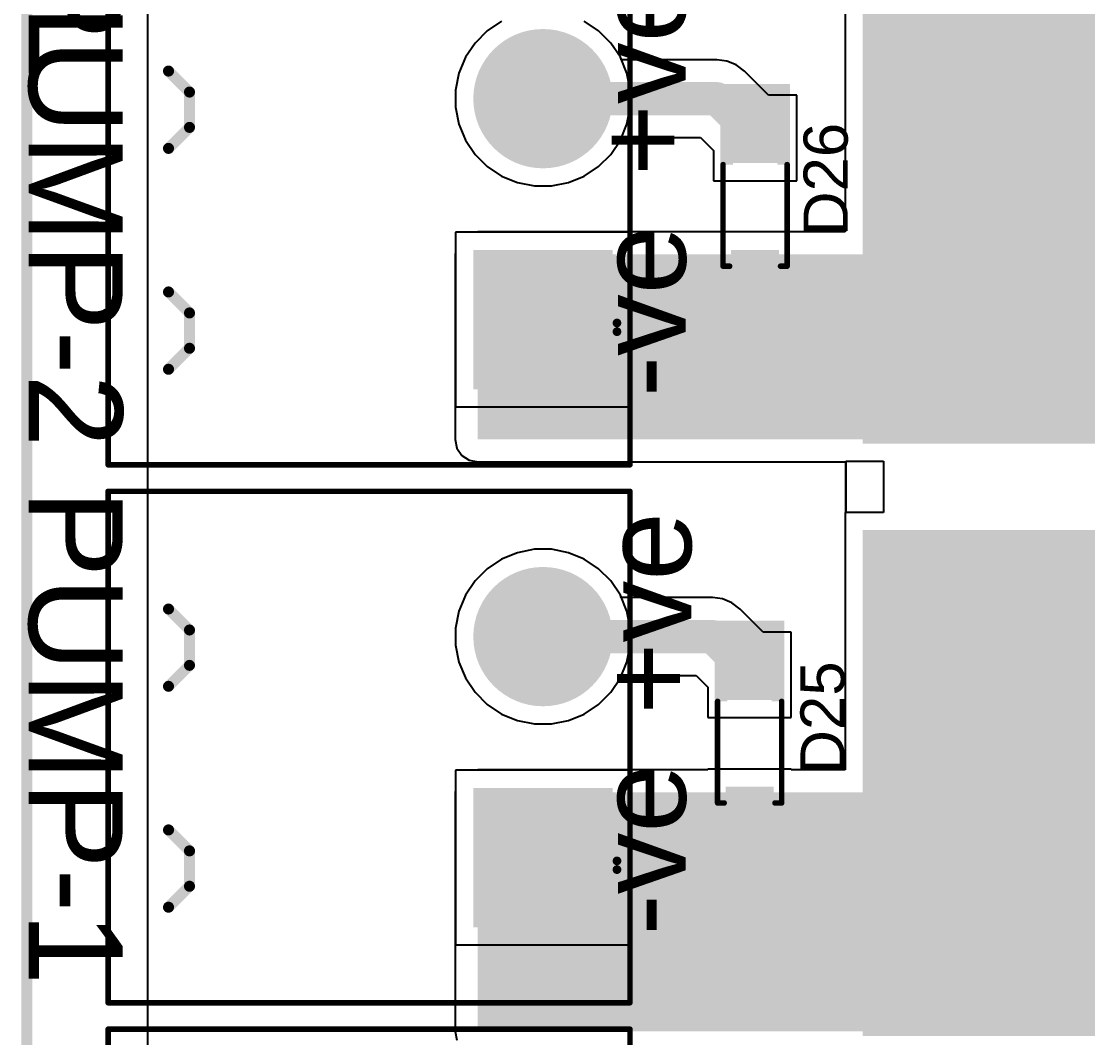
# Model space of a CAD drawing. Header units: millimetres. Extents: x 0 to 214, y 0 to 214.
# Drawn here: x -0.114 to 0.851, y 1.098 to 2.018 of the extents above; entities that cross this region are included whole.
import ezdxf

# ---------------------------------------------------------------- set-up
doc = ezdxf.new("R2010")
doc.units = ezdxf.units.MM
doc.header["$MEASUREMENT"] = 0
for name, color, linetype in [('BottomLayer', 5, 'Continuous'), ('BottomSolder', 6, 'Continuous'), ('Mechanical2', 216, 'Continuous'), ('MultiLayer', 9, 'Continuous'), ('PadHoleLayer', 156, 'Continuous'), ('TopLayer', 1, 'Continuous'), ('TopOverlay', 2, 'Continuous'), ('TopPaste', 8, 'Continuous'), ('TopSolder', 216, 'Continuous')]:
    doc.layers.add(name, color=color, linetype=linetype)
doc.styles.add('Arial', font='', dxfattribs={"height": 0.2})
doc.styles.get('Arial').set_extended_font_data('Arial')

# ---------------------------------------------------------------- blocks, each defined once
blk = doc.blocks.new('SOD_123_95')
at = {"layer": 'TopLayer'}
for points in [[(-0.04331, 0.01772), (-0.04331, -0.01772), (-0.08071, -0.01772), (-0.08071, 0.01772)], [(0.08071, 0.01772), (0.08071, -0.01772), (0.04331, -0.01772), (0.04331, 0.01772)]]:
    blk.add_hatch(color=1, dxfattribs=at).paths.add_polyline_path(points)
at = {"layer": 'TopOverlay'}
for points in [[(0.038, 0.02), (0.111, 0.02), (0.111, 0.0315), (0.038, 0.0315)], [(0.08346, -0.031), (0.111, -0.031), (0.111, 0.031), (0.08346, 0.031)], [(0.038, -0.03149), (0.111, -0.03149), (0.111, -0.01999), (0.038, -0.01999)]]:
    blk.add_hatch(color=2, dxfattribs=at).paths.add_polyline_path(points)
at = {"layer": 'TopPaste'}
for points in [[(-0.04331, 0.01772), (-0.04331, -0.01772), (-0.08071, -0.01772), (-0.08071, 0.01772)], [(0.08071, 0.01772), (0.08071, -0.01772), (0.04331, -0.01772), (0.04331, 0.01772)]]:
    blk.add_hatch(color=8, dxfattribs=at).paths.add_polyline_path(points)
at = {"layer": 'TopSolder'}
for points in [[(-0.03931, 0.02172), (-0.03931, -0.02172), (-0.08471, -0.02172), (-0.08471, 0.02172)], [(0.08471, 0.02172), (0.08471, -0.02172), (0.03931, -0.02172), (0.03931, 0.02172)]]:
    blk.add_hatch(color=216, dxfattribs=at).paths.add_polyline_path(points)
at = {"layer": 'TopOverlay', "const_width": 0.005}
for points in [[(-0.054, 0.029), (0.038, 0.029)], [(-0.054, 0.029), (-0.054, 0.023)], [(-0.054, -0.023), (-0.054, -0.029)], [(-0.054, -0.029), (0.038, -0.029)]]:
    blk.add_lwpolyline(points, dxfattribs=at)
at = {"layer": 'TopOverlay', "const_width": 0.0025}
for points in [[(-0.05525, 0.029, 1), (-0.05275, 0.029, 1)], [(-0.05525, 0.029, 1), (-0.05275, 0.029, 1)], [(0.03675, 0.029, 1), (0.03925, 0.029, 1)], [(-0.05525, 0.023, 1), (-0.05275, 0.023, 1)], [(-0.05525, -0.023, 1), (-0.05275, -0.023, 1)], [(-0.05525, -0.029, 1), (-0.05275, -0.029, 1)], [(-0.05525, -0.029, 1), (-0.05275, -0.029, 1)], [(0.03675, -0.029, 1), (0.03925, -0.029, 1)]]:
    blk.add_lwpolyline(points, format="xyb", close=True, dxfattribs=at)
blk = doc.blocks.new('SOD_123_96')
at = {"layer": 'TopLayer'}
for points in [[(-0.04331, 0.01772), (-0.04331, -0.01772), (-0.08071, -0.01772), (-0.08071, 0.01772)], [(0.08071, 0.01772), (0.08071, -0.01772), (0.04331, -0.01772), (0.04331, 0.01772)]]:
    blk.add_hatch(color=1, dxfattribs=at).paths.add_polyline_path(points)
at = {"layer": 'TopOverlay'}
for points in [[(0.038, 0.02), (0.111, 0.02), (0.111, 0.0315), (0.038, 0.0315)], [(0.08346, -0.031), (0.111, -0.031), (0.111, 0.031), (0.08346, 0.031)], [(0.038, -0.0315), (0.111, -0.0315), (0.111, -0.02), (0.038, -0.02)]]:
    blk.add_hatch(color=2, dxfattribs=at).paths.add_polyline_path(points)
at = {"layer": 'TopPaste'}
for points in [[(-0.04331, 0.01772), (-0.04331, -0.01772), (-0.08071, -0.01772), (-0.08071, 0.01772)], [(0.08071, 0.01772), (0.08071, -0.01772), (0.04331, -0.01772), (0.04331, 0.01772)]]:
    blk.add_hatch(color=8, dxfattribs=at).paths.add_polyline_path(points)
at = {"layer": 'TopSolder'}
for points in [[(-0.03931, 0.02172), (-0.03931, -0.02172), (-0.08471, -0.02172), (-0.08471, 0.02172)], [(0.08471, 0.02172), (0.08471, -0.02172), (0.03931, -0.02172), (0.03931, 0.02172)]]:
    blk.add_hatch(color=216, dxfattribs=at).paths.add_polyline_path(points)
at = {"layer": 'TopOverlay', "const_width": 0.005}
for points in [[(-0.054, 0.029), (0.038, 0.029)], [(-0.054, 0.029), (-0.054, 0.023)], [(-0.054, -0.023), (-0.054, -0.029)], [(-0.054, -0.029), (0.038, -0.029)]]:
    blk.add_lwpolyline(points, dxfattribs=at)
at = {"layer": 'TopOverlay', "const_width": 0.0025}
for points in [[(-0.05525, 0.029, 1), (-0.05275, 0.029, 1)], [(-0.05525, 0.029, 1), (-0.05275, 0.029, 1)], [(0.03675, 0.029, 1), (0.03925, 0.029, 1)], [(-0.05525, 0.023, 1), (-0.05275, 0.023, 1)], [(-0.05525, -0.023, 1), (-0.05275, -0.023, 1)], [(-0.05525, -0.029, 1), (-0.05275, -0.029, 1)], [(-0.05525, -0.029, 1), (-0.05275, -0.029, 1)], [(0.03675, -0.029, 1), (0.03925, -0.029, 1)]]:
    blk.add_lwpolyline(points, format="xyb", close=True, dxfattribs=at)
blk = doc.blocks.new('TBP01R1_508_02BE_315')
at = {"layer": 'BottomLayer'}
blk.add_hatch(color=5, dxfattribs=at).paths.add_polyline_path([(-0.15906, 0.05906), (-0.04094, 0.05906), (-0.04094, -0.05906), (-0.15906, -0.05906)])
h = blk.add_hatch(color=5, dxfattribs=at)
edge = h.paths.add_edge_path()
edge.add_arc((0.1, 0), 0.05906, 0, 360)
at = {"layer": 'BottomSolder'}
blk.add_hatch(color=6, dxfattribs=at).paths.add_polyline_path([(-0.16306, 0.06306), (-0.03694, 0.06306), (-0.03694, -0.06306), (-0.16306, -0.06306)])
h = blk.add_hatch(color=6, dxfattribs=at)
edge = h.paths.add_edge_path()
edge.add_arc((0.1, 0), 0.06306, 0, 360)
at = {"layer": 'MultiLayer'}
blk.add_hatch(color=9, dxfattribs=at).paths.add_polyline_path([(-0.15906, 0.05906), (-0.04094, 0.05906), (-0.04094, -0.05906), (-0.15906, -0.05906)])
h = blk.add_hatch(color=9, dxfattribs=at)
edge = h.paths.add_edge_path()
edge.add_arc((0.1, 0), 0.05906, 0, 360)
at = {"layer": 'PadHoleLayer'}
h = blk.add_hatch(color=156, dxfattribs=at)
edge = h.paths.add_edge_path()
edge.add_arc((-0.1, 0), 0.03346, 0, 360)
h = blk.add_hatch(color=156, dxfattribs=at)
edge = h.paths.add_edge_path()
edge.add_arc((0.1, 0), 0.03346, 0, 360)
at = {"layer": 'TopLayer'}
blk.add_hatch(color=1, dxfattribs=at).paths.add_polyline_path([(-0.15906, 0.05906), (-0.04094, 0.05906), (-0.04094, -0.05906), (-0.15906, -0.05906)])
h = blk.add_hatch(color=1, dxfattribs=at)
edge = h.paths.add_edge_path()
edge.add_arc((0.1, 0), 0.05906, 0, 360)
at = {"layer": 'TopSolder'}
blk.add_hatch(color=216, dxfattribs=at).paths.add_polyline_path([(-0.16306, 0.06306), (-0.03694, 0.06306), (-0.03694, -0.06306), (-0.16306, -0.06306)])
h = blk.add_hatch(color=216, dxfattribs=at)
edge = h.paths.add_edge_path()
edge.add_arc((0.1, 0), 0.06306, 0, 360)
at = {"layer": 'TopOverlay'}
for points, const_width in [([(-0.2315, 0.3937), (0.2315, 0.3937)], 0.005), ([(-0.2315, 0.3937), (-0.2315, -0.07874)], 0.005), ([(0.2315, 0.3937), (0.2315, -0.07874)], 0.005), ([(-0.145, 0.339), (-0.126, 0.32)], 0.01), ([(-0.075, 0.339), (-0.094, 0.32)], 0.01), ([(0.055, 0.339), (0.074, 0.32)], 0.01), ([(0.055, 0.339), (0.074, 0.32)], 0.01), ([(0.125, 0.339), (0.106, 0.32)], 0.01), ([(0.125, 0.339), (0.106, 0.32)], 0.01), ([(-0.126, 0.32), (-0.094, 0.32)], 0.01), ([(0.074, 0.32), (0.106, 0.32)], 0.01), ([(0.074, 0.32), (0.106, 0.32)], 0.01), ([(-0.2315, -0.07874), (0.2315, -0.07874)], 0.005)]:
    blk.add_lwpolyline(points, dxfattribs=dict(at, const_width=const_width))
for points, const_width in [([(-0.23275, 0.3937, 1), (-0.23025, 0.3937, 1)], 0.0025), ([(-0.23275, 0.3937, 1), (-0.23025, 0.3937, 1)], 0.0025), ([(0.23025, 0.3937, 1), (0.23275, 0.3937, 1)], 0.0025), ([(0.23025, 0.3937, 1), (0.23275, 0.3937, 1)], 0.0025), ([(-0.1475, 0.339, 1), (-0.1425, 0.339, 1)], 0.005), ([(-0.0775, 0.339, 1), (-0.0725, 0.339, 1)], 0.005), ([(0.0525, 0.339, 1), (0.0575, 0.339, 1)], 0.005), ([(0.0525, 0.339, 1), (0.0575, 0.339, 1)], 0.005), ([(0.1225, 0.339, 1), (0.1275, 0.339, 1)], 0.005), ([(0.1225, 0.339, 1), (0.1275, 0.339, 1)], 0.005), ([(-0.1285, 0.32, 1), (-0.1235, 0.32, 1)], 0.005), ([(-0.1285, 0.32, 1), (-0.1235, 0.32, 1)], 0.005), ([(-0.0965, 0.32, 1), (-0.0915, 0.32, 1)], 0.005), ([(-0.0965, 0.32, 1), (-0.0915, 0.32, 1)], 0.005), ([(0.0715, 0.32, 1), (0.0765, 0.32, 1)], 0.005), ([(0.0715, 0.32, 1), (0.0765, 0.32, 1)], 0.005), ([(0.0715, 0.32, 1), (0.0765, 0.32, 1)], 0.005), ([(0.0715, 0.32, 1), (0.0765, 0.32, 1)], 0.005), ([(0.1035, 0.32, 1), (0.1085, 0.32, 1)], 0.005), ([(0.1035, 0.32, 1), (0.1085, 0.32, 1)], 0.005), ([(0.1035, 0.32, 1), (0.1085, 0.32, 1)], 0.005), ([(0.1035, 0.32, 1), (0.1085, 0.32, 1)], 0.005), ([(-0.10306, -0.067, 1), (-0.11094, -0.067, 1)], 0.00787), ([(-0.11291, -0.067, 1), (-0.10897, -0.067, 1)], 0.00394), ([(-0.10503, -0.067, 1), (-0.10109, -0.067, 1)], 0.00394), ([(-0.23275, -0.07874, 1), (-0.23025, -0.07874, 1)], 0.0025), ([(-0.23275, -0.07874, 1), (-0.23025, -0.07874, 1)], 0.0025), ([(0.23025, -0.07874, 1), (0.23275, -0.07874, 1)], 0.0025), ([(0.23025, -0.07874, 1), (0.23275, -0.07874, 1)], 0.0025)]:
    blk.add_lwpolyline(points, format="xyb", close=True, dxfattribs=dict(at, const_width=const_width))
blk = doc.blocks.new('TBP01R1_508_02BE_316')
at = {"layer": 'BottomLayer'}
blk.add_hatch(color=5, dxfattribs=at).paths.add_polyline_path([(-0.15906, 0.05906), (-0.04094, 0.05906), (-0.04094, -0.05906), (-0.15906, -0.05906)])
h = blk.add_hatch(color=5, dxfattribs=at)
edge = h.paths.add_edge_path()
edge.add_arc((0.1, 0), 0.05906, 0, 360)
at = {"layer": 'BottomSolder'}
blk.add_hatch(color=6, dxfattribs=at).paths.add_polyline_path([(-0.16306, 0.06306), (-0.03694, 0.06306), (-0.03694, -0.06306), (-0.16306, -0.06306)])
h = blk.add_hatch(color=6, dxfattribs=at)
edge = h.paths.add_edge_path()
edge.add_arc((0.1, 0), 0.06306, 0, 360)
at = {"layer": 'MultiLayer'}
blk.add_hatch(color=9, dxfattribs=at).paths.add_polyline_path([(-0.15906, 0.05906), (-0.04094, 0.05906), (-0.04094, -0.05906), (-0.15906, -0.05906)])
h = blk.add_hatch(color=9, dxfattribs=at)
edge = h.paths.add_edge_path()
edge.add_arc((0.1, 0), 0.05906, 0, 360)
at = {"layer": 'PadHoleLayer'}
h = blk.add_hatch(color=156, dxfattribs=at)
edge = h.paths.add_edge_path()
edge.add_arc((-0.1, 0), 0.03346, 0, 360)
h = blk.add_hatch(color=156, dxfattribs=at)
edge = h.paths.add_edge_path()
edge.add_arc((0.1, 0), 0.03346, 0, 360)
at = {"layer": 'TopLayer'}
blk.add_hatch(color=1, dxfattribs=at).paths.add_polyline_path([(-0.15906, 0.05906), (-0.04094, 0.05906), (-0.04094, -0.05906), (-0.15906, -0.05906)])
h = blk.add_hatch(color=1, dxfattribs=at)
edge = h.paths.add_edge_path()
edge.add_arc((0.1, 0), 0.05906, 0, 360)
at = {"layer": 'TopSolder'}
blk.add_hatch(color=216, dxfattribs=at).paths.add_polyline_path([(-0.16306, 0.06306), (-0.03694, 0.06306), (-0.03694, -0.06306), (-0.16306, -0.06306)])
h = blk.add_hatch(color=216, dxfattribs=at)
edge = h.paths.add_edge_path()
edge.add_arc((0.1, 0), 0.06306, 0, 360)
at = {"layer": 'TopOverlay'}
for points, const_width in [([(-0.2315, 0.3937), (0.2315, 0.3937)], 0.005), ([(-0.2315, 0.3937), (-0.2315, -0.07874)], 0.005), ([(0.2315, 0.3937), (0.2315, -0.07874)], 0.005), ([(-0.145, 0.339), (-0.126, 0.32)], 0.01), ([(-0.075, 0.339), (-0.094, 0.32)], 0.01), ([(0.055, 0.339), (0.074, 0.32)], 0.01), ([(0.055, 0.339), (0.074, 0.32)], 0.01), ([(0.125, 0.339), (0.106, 0.32)], 0.01), ([(0.125, 0.339), (0.106, 0.32)], 0.01), ([(-0.126, 0.32), (-0.094, 0.32)], 0.01), ([(0.074, 0.32), (0.106, 0.32)], 0.01), ([(0.074, 0.32), (0.106, 0.32)], 0.01), ([(-0.2315, -0.07874), (0.2315, -0.07874)], 0.005)]:
    blk.add_lwpolyline(points, dxfattribs=dict(at, const_width=const_width))
for points, const_width in [([(-0.23275, 0.3937, 1), (-0.23025, 0.3937, 1)], 0.0025), ([(-0.23275, 0.3937, 1), (-0.23025, 0.3937, 1)], 0.0025), ([(0.23025, 0.3937, 1), (0.23275, 0.3937, 1)], 0.0025), ([(0.23025, 0.3937, 1), (0.23275, 0.3937, 1)], 0.0025), ([(-0.1475, 0.339, 1), (-0.1425, 0.339, 1)], 0.005), ([(-0.0775, 0.339, 1), (-0.0725, 0.339, 1)], 0.005), ([(0.0525, 0.339, 1), (0.0575, 0.339, 1)], 0.005), ([(0.0525, 0.339, 1), (0.0575, 0.339, 1)], 0.005), ([(0.1225, 0.339, 1), (0.1275, 0.339, 1)], 0.005), ([(0.1225, 0.339, 1), (0.1275, 0.339, 1)], 0.005), ([(-0.1285, 0.32, 1), (-0.1235, 0.32, 1)], 0.005), ([(-0.1285, 0.32, 1), (-0.1235, 0.32, 1)], 0.005), ([(-0.0965, 0.32, 1), (-0.0915, 0.32, 1)], 0.005), ([(-0.0965, 0.32, 1), (-0.0915, 0.32, 1)], 0.005), ([(0.0715, 0.32, 1), (0.0765, 0.32, 1)], 0.005), ([(0.0715, 0.32, 1), (0.0765, 0.32, 1)], 0.005), ([(0.0715, 0.32, 1), (0.0765, 0.32, 1)], 0.005), ([(0.0715, 0.32, 1), (0.0765, 0.32, 1)], 0.005), ([(0.1035, 0.32, 1), (0.1085, 0.32, 1)], 0.005), ([(0.1035, 0.32, 1), (0.1085, 0.32, 1)], 0.005), ([(0.1035, 0.32, 1), (0.1085, 0.32, 1)], 0.005), ([(0.1035, 0.32, 1), (0.1085, 0.32, 1)], 0.005), ([(-0.10306, -0.067, 1), (-0.11094, -0.067, 1)], 0.00787), ([(-0.11291, -0.067, 1), (-0.10897, -0.067, 1)], 0.00394), ([(-0.10503, -0.067, 1), (-0.10109, -0.067, 1)], 0.00394), ([(-0.23275, -0.07874, 1), (-0.23025, -0.07874, 1)], 0.0025), ([(-0.23275, -0.07874, 1), (-0.23025, -0.07874, 1)], 0.0025), ([(0.23025, -0.07874, 1), (0.23275, -0.07874, 1)], 0.0025), ([(0.23025, -0.07874, 1), (0.23275, -0.07874, 1)], 0.0025)]:
    blk.add_lwpolyline(points, format="xyb", close=True, dxfattribs=dict(at, const_width=const_width))
blk = doc.blocks.new('TBP01R1_508_02BE_317')
at = {"layer": 'BottomLayer'}
blk.add_hatch(color=5, dxfattribs=at).paths.add_polyline_path([(-0.15906, 0.05906), (-0.04094, 0.05906), (-0.04094, -0.05906), (-0.15906, -0.05906)])
h = blk.add_hatch(color=5, dxfattribs=at)
edge = h.paths.add_edge_path()
edge.add_arc((0.1, 0), 0.05906, 0, 360)
at = {"layer": 'BottomSolder'}
blk.add_hatch(color=6, dxfattribs=at).paths.add_polyline_path([(-0.16306, 0.06306), (-0.03694, 0.06306), (-0.03694, -0.06306), (-0.16306, -0.06306)])
h = blk.add_hatch(color=6, dxfattribs=at)
edge = h.paths.add_edge_path()
edge.add_arc((0.1, 0), 0.06306, 0, 360)
at = {"layer": 'MultiLayer'}
blk.add_hatch(color=9, dxfattribs=at).paths.add_polyline_path([(-0.15906, 0.05906), (-0.04094, 0.05906), (-0.04094, -0.05906), (-0.15906, -0.05906)])
h = blk.add_hatch(color=9, dxfattribs=at)
edge = h.paths.add_edge_path()
edge.add_arc((0.1, 0), 0.05906, 0, 360)
at = {"layer": 'PadHoleLayer'}
h = blk.add_hatch(color=156, dxfattribs=at)
edge = h.paths.add_edge_path()
edge.add_arc((-0.1, 0), 0.03346, 0, 360)
h = blk.add_hatch(color=156, dxfattribs=at)
edge = h.paths.add_edge_path()
edge.add_arc((0.1, 0), 0.03346, 0, 360)
at = {"layer": 'TopLayer'}
blk.add_hatch(color=1, dxfattribs=at).paths.add_polyline_path([(-0.15906, 0.05906), (-0.04094, 0.05906), (-0.04094, -0.05906), (-0.15906, -0.05906)])
h = blk.add_hatch(color=1, dxfattribs=at)
edge = h.paths.add_edge_path()
edge.add_arc((0.1, 0), 0.05906, 0, 360)
at = {"layer": 'TopSolder'}
blk.add_hatch(color=216, dxfattribs=at).paths.add_polyline_path([(-0.16306, 0.06306), (-0.03694, 0.06306), (-0.03694, -0.06306), (-0.16306, -0.06306)])
h = blk.add_hatch(color=216, dxfattribs=at)
edge = h.paths.add_edge_path()
edge.add_arc((0.1, 0), 0.06306, 0, 360)
at = {"layer": 'TopOverlay'}
for points, const_width in [([(-0.2315, 0.3937), (-0.2315, -0.07874)], 0.005), ([(-0.2315, 0.3937), (0.2315, 0.3937)], 0.005), ([(0.2315, 0.3937), (0.2315, -0.07874)], 0.005), ([(-0.145, 0.339), (-0.126, 0.32)], 0.01), ([(-0.075, 0.339), (-0.094, 0.32)], 0.01), ([(0.055, 0.339), (0.074, 0.32)], 0.01), ([(0.055, 0.339), (0.074, 0.32)], 0.01), ([(0.125, 0.339), (0.106, 0.32)], 0.01), ([(0.125, 0.339), (0.106, 0.32)], 0.01), ([(-0.126, 0.32), (-0.094, 0.32)], 0.01), ([(0.074, 0.32), (0.106, 0.32)], 0.01), ([(0.074, 0.32), (0.106, 0.32)], 0.01), ([(-0.2315, -0.07874), (0.2315, -0.07874)], 0.005)]:
    blk.add_lwpolyline(points, dxfattribs=dict(at, const_width=const_width))
for points, const_width in [([(-0.23275, 0.3937, 1), (-0.23025, 0.3937, 1)], 0.0025), ([(-0.23275, 0.3937, 1), (-0.23025, 0.3937, 1)], 0.0025), ([(0.23025, 0.3937, 1), (0.23275, 0.3937, 1)], 0.0025), ([(0.23025, 0.3937, 1), (0.23275, 0.3937, 1)], 0.0025), ([(-0.1475, 0.339, 1), (-0.1425, 0.339, 1)], 0.005), ([(-0.0775, 0.339, 1), (-0.0725, 0.339, 1)], 0.005), ([(0.0525, 0.339, 1), (0.0575, 0.339, 1)], 0.005), ([(0.0525, 0.339, 1), (0.0575, 0.339, 1)], 0.005), ([(0.1225, 0.339, 1), (0.1275, 0.339, 1)], 0.005), ([(0.1225, 0.339, 1), (0.1275, 0.339, 1)], 0.005), ([(-0.1285, 0.32, 1), (-0.1235, 0.32, 1)], 0.005), ([(-0.1285, 0.32, 1), (-0.1235, 0.32, 1)], 0.005), ([(-0.0965, 0.32, 1), (-0.0915, 0.32, 1)], 0.005), ([(-0.0965, 0.32, 1), (-0.0915, 0.32, 1)], 0.005), ([(0.0715, 0.32, 1), (0.0765, 0.32, 1)], 0.005), ([(0.0715, 0.32, 1), (0.0765, 0.32, 1)], 0.005), ([(0.0715, 0.32, 1), (0.0765, 0.32, 1)], 0.005), ([(0.0715, 0.32, 1), (0.0765, 0.32, 1)], 0.005), ([(0.1035, 0.32, 1), (0.1085, 0.32, 1)], 0.005), ([(0.1035, 0.32, 1), (0.1085, 0.32, 1)], 0.005), ([(0.1035, 0.32, 1), (0.1085, 0.32, 1)], 0.005), ([(0.1035, 0.32, 1), (0.1085, 0.32, 1)], 0.005), ([(-0.10306, -0.067, 1), (-0.11094, -0.067, 1)], 0.00787), ([(-0.11291, -0.067, 1), (-0.10897, -0.067, 1)], 0.00394), ([(-0.10503, -0.067, 1), (-0.10109, -0.067, 1)], 0.00394), ([(-0.23275, -0.07874, 1), (-0.23025, -0.07874, 1)], 0.0025), ([(-0.23275, -0.07874, 1), (-0.23025, -0.07874, 1)], 0.0025), ([(0.23025, -0.07874, 1), (0.23275, -0.07874, 1)], 0.0025), ([(0.23025, -0.07874, 1), (0.23275, -0.07874, 1)], 0.0025)]:
    blk.add_lwpolyline(points, format="xyb", close=True, dxfattribs=dict(at, const_width=const_width))
blk = doc.blocks.new('D2P____434')
at = {"layer": 'TopLayer'}
for points in [[(-0.225, 0.38504), (0.225, 0.38504), (0.225, 0.03504), (-0.225, 0.03504)], [(-0.14094, -0.13504), (-0.05906, -0.13504), (-0.05906, -0.28504), (-0.14094, -0.28504)], [(0.05906, -0.13504), (0.14094, -0.13504), (0.14094, -0.28504), (0.05906, -0.28504)]]:
    blk.add_hatch(color=1, dxfattribs=at).paths.add_polyline_path(points)
at = {"layer": 'TopPaste'}
for points in [[(-0.225, 0.38504), (0.225, 0.38504), (0.225, 0.03504), (-0.225, 0.03504)], [(-0.14094, -0.13504), (-0.05906, -0.13504), (-0.05906, -0.28504), (-0.14094, -0.28504)], [(0.05906, -0.13504), (0.14094, -0.13504), (0.14094, -0.28504), (0.05906, -0.28504)]]:
    blk.add_hatch(color=8, dxfattribs=at).paths.add_polyline_path(points)
at = {"layer": 'TopSolder'}
for points in [[(-0.229, 0.38904), (0.229, 0.38904), (0.229, 0.03104), (-0.229, 0.03104)], [(-0.14494, -0.13104), (-0.05506, -0.13104), (-0.05506, -0.28904), (-0.14494, -0.28904)], [(0.05506, -0.13104), (0.14494, -0.13104), (0.14494, -0.28904), (0.05506, -0.28904)]]:
    blk.add_hatch(color=216, dxfattribs=at).paths.add_polyline_path(points)
at = {"layer": 'TopOverlay', "const_width": 0.01}
for points in [[(-0.205, 0.02), (-0.205, -0.064)], [(0.201, 0.02), (0.201, -0.064)], [(-0.205, -0.064), (0.201, -0.064)], [(-0.156, -0.205), (-0.156, -0.215)], [(-0.156, -0.205), (-0.151, -0.21)], [(-0.151, -0.21), (-0.156, -0.215)]]:
    blk.add_lwpolyline(points, dxfattribs=at)
at = {"layer": 'TopOverlay', "const_width": 0.005}
for points in [[(-0.2075, 0.02, 1), (-0.2025, 0.02, 1)], [(0.1985, 0.02, 1), (0.2035, 0.02, 1)], [(-0.2075, -0.064, 1), (-0.2025, -0.064, 1)], [(-0.2075, -0.064, 1), (-0.2025, -0.064, 1)], [(0.1985, -0.064, 1), (0.2035, -0.064, 1)], [(0.1985, -0.064, 1), (0.2035, -0.064, 1)], [(-0.1585, -0.205, 1), (-0.1535, -0.205, 1)], [(-0.1585, -0.205, 1), (-0.1535, -0.205, 1)], [(-0.1585, -0.215, 1), (-0.1535, -0.215, 1)], [(-0.1585, -0.215, 1), (-0.1535, -0.215, 1)], [(-0.1535, -0.21, 1), (-0.1485, -0.21, 1)], [(-0.1535, -0.21, 1), (-0.1485, -0.21, 1)]]:
    blk.add_lwpolyline(points, format="xyb", close=True, dxfattribs=at)
blk = doc.blocks.new('D2P____435')
at = {"layer": 'TopLayer'}
for points in [[(-0.225, 0.38504), (0.225, 0.38504), (0.225, 0.03504), (-0.225, 0.03504)], [(-0.14094, -0.13504), (-0.05906, -0.13504), (-0.05906, -0.28504), (-0.14094, -0.28504)], [(0.05906, -0.13504), (0.14094, -0.13504), (0.14094, -0.28504), (0.05906, -0.28504)]]:
    blk.add_hatch(color=1, dxfattribs=at).paths.add_polyline_path(points)
at = {"layer": 'TopPaste'}
for points in [[(-0.225, 0.38504), (0.225, 0.38504), (0.225, 0.03504), (-0.225, 0.03504)], [(-0.14094, -0.13504), (-0.05906, -0.13504), (-0.05906, -0.28504), (-0.14094, -0.28504)], [(0.05906, -0.13504), (0.14094, -0.13504), (0.14094, -0.28504), (0.05906, -0.28504)]]:
    blk.add_hatch(color=8, dxfattribs=at).paths.add_polyline_path(points)
at = {"layer": 'TopSolder'}
for points in [[(-0.229, 0.38904), (0.229, 0.38904), (0.229, 0.03104), (-0.229, 0.03104)], [(-0.14494, -0.13104), (-0.05506, -0.13104), (-0.05506, -0.28904), (-0.14494, -0.28904)], [(0.05506, -0.13104), (0.14494, -0.13104), (0.14494, -0.28904), (0.05506, -0.28904)]]:
    blk.add_hatch(color=216, dxfattribs=at).paths.add_polyline_path(points)
at = {"layer": 'TopOverlay', "const_width": 0.01}
for points in [[(-0.205, 0.02), (-0.205, -0.064)], [(0.201, 0.02), (0.201, -0.064)], [(-0.205, -0.064), (0.201, -0.064)], [(-0.156, -0.205), (-0.156, -0.215)], [(-0.156, -0.205), (-0.151, -0.21)], [(-0.151, -0.21), (-0.156, -0.215)]]:
    blk.add_lwpolyline(points, dxfattribs=at)
at = {"layer": 'TopOverlay', "const_width": 0.005}
for points in [[(-0.2075, 0.02, 1), (-0.2025, 0.02, 1)], [(0.1985, 0.02, 1), (0.2035, 0.02, 1)], [(-0.2075, -0.064, 1), (-0.2025, -0.064, 1)], [(-0.2075, -0.064, 1), (-0.2025, -0.064, 1)], [(0.1985, -0.064, 1), (0.2035, -0.064, 1)], [(0.1985, -0.064, 1), (0.2035, -0.064, 1)], [(-0.1585, -0.205, 1), (-0.1535, -0.205, 1)], [(-0.1585, -0.205, 1), (-0.1535, -0.205, 1)], [(-0.1585, -0.215, 1), (-0.1535, -0.215, 1)], [(-0.1585, -0.215, 1), (-0.1535, -0.215, 1)], [(-0.1535, -0.21, 1), (-0.1485, -0.21, 1)], [(-0.1535, -0.21, 1), (-0.1485, -0.21, 1)]]:
    blk.add_lwpolyline(points, format="xyb", close=True, dxfattribs=at)

msp = doc.modelspace()

# ---------------------------------------------------------------- hatches: boundary and pattern name
at = {"layer": 'TopLayer'}
for points in [[(0.29886, 1.63957), (1.00145, 1.63957), (1.00145, 1.80712), (0.29886, 1.80712)], [(0.29886, 1.10355), (0.9945, 1.10355), (0.9945, 1.32007), (0.29886, 1.32007)]]:
    msp.add_hatch(color=1, dxfattribs=at).paths.add_polyline_path(points)

# ---------------------------------------------------------------- linework, layer by layer
at = {"layer": 'BottomLayer'}
for p, q in [((0.0001, 0.15149), (0.0001, 4.50529)), ((0.32047, 2.01813), (0.30752, 2.00948)), ((0.40831, 2.00948), (0.39536, 2.01813)), ((0.30752, 2.00948), (0.29651, 1.99846)), ((0.41932, 1.99846), (0.40831, 2.00948)), ((0.29651, 1.99846), (0.28786, 1.98552)), ((0.42798, 1.98552), (0.41932, 1.99846)), ((0.28786, 1.98552), (0.2819, 1.97113)), ((0.43394, 1.97113), (0.42798, 1.98552)), ((0.2819, 1.97113), (0.27886, 1.95586)), ((0.43697, 1.95586), (0.43394, 1.97113)), ((0.27886, 1.95586), (0.27886, 1.94028)), ((0.43697, 1.94028), (0.43697, 1.95586)), ((0.27886, 1.94028), (0.2819, 1.92501)), ((0.43394, 1.92501), (0.43697, 1.94028)), ((0.2819, 1.92501), (0.28786, 1.91062)), ((0.42798, 1.91062), (0.43394, 1.92501)), ((0.28786, 1.91062), (0.29651, 1.89767)), ((0.41932, 1.89767), (0.42798, 1.91062)), ((0.29651, 1.89767), (0.30752, 1.88666)), ((0.40831, 1.88666), (0.41932, 1.89767)), ((0.30752, 1.88666), (0.32047, 1.87801)), ((0.39536, 1.87801), (0.40831, 1.88666)), ((0.32047, 1.87801), (0.33486, 1.87205)), ((0.38098, 1.87205), (0.39536, 1.87801)), ((0.33486, 1.87205), (0.35013, 1.86901)), ((0.35013, 1.86901), (0.3657, 1.86901)), ((0.3657, 1.86901), (0.38098, 1.87205)), ((0.43697, 1.82712), (0.27886, 1.82712)), ((0.27886, 1.82712), (0.27886, 1.66901)), ((0.43697, 1.66901), (0.43697, 1.82712)), ((0.27886, 1.66901), (0.43697, 1.66901)), ((0.33486, 1.53703), (0.32047, 1.53108)), ((0.35013, 1.54007), (0.33486, 1.53703)), ((0.3657, 1.54007), (0.35013, 1.54007)), ((0.38098, 1.53703), (0.3657, 1.54007)), ((0.39536, 1.53108), (0.38098, 1.53703)), ((0.32047, 1.53108), (0.30752, 1.52242)), ((0.40831, 1.52242), (0.39536, 1.53108)), ((0.30752, 1.52242), (0.29651, 1.51141)), ((0.41932, 1.51141), (0.40831, 1.52242)), ((0.29651, 1.51141), (0.28786, 1.49846)), ((0.42798, 1.49846), (0.41932, 1.51141)), ((0.28786, 1.49846), (0.2819, 1.48408)), ((0.43394, 1.48408), (0.42798, 1.49846)), ((0.2819, 1.48408), (0.27886, 1.4688)), ((0.43697, 1.4688), (0.43394, 1.48408)), ((0.27886, 1.4688), (0.27886, 1.45323)), ((0.43697, 1.45323), (0.43697, 1.4688)), ((0.27886, 1.45323), (0.2819, 1.43796)), ((0.43394, 1.43796), (0.43697, 1.45323)), ((0.2819, 1.43796), (0.28786, 1.42357)), ((0.42798, 1.42357), (0.43394, 1.43796)), ((0.28786, 1.42357), (0.29651, 1.41062)), ((0.41932, 1.41062), (0.42798, 1.42357)), ((0.29651, 1.41062), (0.30752, 1.39961)), ((0.40831, 1.39961), (0.41932, 1.41062)), ((0.30752, 1.39961), (0.32047, 1.39096)), ((0.32047, 1.39096), (0.33486, 1.385)), ((0.38098, 1.385), (0.39536, 1.39096)), ((0.39536, 1.39096), (0.40831, 1.39961)), ((0.33486, 1.385), (0.35013, 1.38196)), ((0.35013, 1.38196), (0.3657, 1.38196)), ((0.3657, 1.38196), (0.38098, 1.385)), ((0.43697, 1.34007), (0.27886, 1.34007)), ((0.27886, 1.34007), (0.27886, 1.18196)), ((0.43697, 1.18196), (0.43697, 1.34007)), ((0.27886, 1.18196), (0.43697, 1.18196))]:
    msp.add_line(p, q, dxfattribs=at)
at = {"layer": 'Mechanical2', "const_width": 0.01}
msp.add_lwpolyline([(-0.10933, -0.10943), (-0.10933, 4.77246)], dxfattribs=at)
at = {"layer": 'TopLayer'}
for p, q in [((0.0001, 0.15149), (0.0001, 4.50529)), ((0.63145, 2.10957), (0.63145, 1.82752)), ((0.32047, 2.01813), (0.30752, 2.00948)), ((0.40831, 2.00948), (0.39536, 2.01813)), ((0.30752, 2.00948), (0.29651, 1.99846)), ((0.41932, 1.99846), (0.40831, 2.00948)), ((0.29651, 1.99846), (0.28786, 1.98552)), ((0.42798, 1.98552), (0.41932, 1.99846)), ((0.28786, 1.98552), (0.2819, 1.97113)), ((0.42886, 1.98337), (0.42798, 1.98552)), ((0.5153, 1.98337), (0.42886, 1.98337)), ((0.52443, 1.98217), (0.5153, 1.98337)), ((0.53295, 1.97864), (0.52443, 1.98217)), ((0.2819, 1.97113), (0.27886, 1.95586)), ((0.54026, 1.97303), (0.53295, 1.97864)), ((0.56219, 1.95111), (0.54026, 1.97303)), ((0.27886, 1.95586), (0.27886, 1.94028)), ((0.58769, 1.95111), (0.56219, 1.95111)), ((0.58769, 1.8737), (0.58769, 1.95111)), ((0.27886, 1.94028), (0.2819, 1.92501)), ((0.2819, 1.92501), (0.28786, 1.91062)), ((0.42798, 1.91062), (0.42886, 1.91277)), ((0.42886, 1.91277), (0.50068, 1.91277)), ((0.50068, 1.91277), (0.51226, 1.90118)), ((0.28786, 1.91062), (0.29651, 1.89767)), ((0.41932, 1.89767), (0.42798, 1.91062)), ((0.29651, 1.89767), (0.30752, 1.88666)), ((0.40831, 1.88666), (0.41932, 1.89767)), ((0.51226, 1.90118), (0.51226, 1.8737)), ((0.30752, 1.88666), (0.32047, 1.87801)), ((0.39536, 1.87801), (0.40831, 1.88666)), ((0.32047, 1.87801), (0.33486, 1.87205)), ((0.38098, 1.87205), (0.39536, 1.87801)), ((0.51226, 1.8737), (0.58769, 1.8737)), ((0.33486, 1.87205), (0.35013, 1.86901)), ((0.35013, 1.86901), (0.3657, 1.86901)), ((0.3657, 1.86901), (0.38098, 1.87205)), ((0.29689, 1.82712), (0.27886, 1.82712)), ((0.27886, 1.82712), (0.27886, 1.80909)), ((0.29886, 1.82752), (0.29689, 1.82712)), ((0.63145, 1.82752), (0.29886, 1.82752)), ((0.27886, 1.80909), (0.27847, 1.80712)), ((0.27847, 1.80712), (0.27847, 1.63957)), ((0.27847, 1.63957), (0.28002, 1.63177)), ((0.28002, 1.63177), (0.28444, 1.62515)), ((0.28444, 1.62515), (0.29106, 1.62073)), ((0.29106, 1.62073), (0.29886, 1.61918)), ((0.29886, 1.61918), (0.63212, 1.61918)), ((0.63212, 1.57355), (0.63212, 1.62)), ((0.63212, 1.62), (0.66634, 1.62)), ((0.63212, 1.61918), (0.63212, 1.57355)), ((0.66634, 1.62), (0.66634, 1.57355)), ((0.63212, 1.57355), (0.63145, 1.57355)), ((0.63145, 1.57355), (0.63145, 1.34046)), ((0.66634, 1.57355), (0.63212, 1.57355)), ((0.33486, 1.53703), (0.32047, 1.53108)), ((0.35013, 1.54007), (0.33486, 1.53703)), ((0.3657, 1.54007), (0.35013, 1.54007)), ((0.38098, 1.53703), (0.3657, 1.54007)), ((0.39536, 1.53108), (0.38098, 1.53703)), ((0.32047, 1.53108), (0.30752, 1.52242)), ((0.40831, 1.52242), (0.39536, 1.53108)), ((0.30752, 1.52242), (0.29651, 1.51141)), ((0.41932, 1.51141), (0.40831, 1.52242)), ((0.29651, 1.51141), (0.28786, 1.49846)), ((0.42798, 1.49846), (0.41932, 1.51141)), ((0.28786, 1.49846), (0.2819, 1.48408)), ((0.42886, 1.49632), (0.42798, 1.49846)), ((0.51135, 1.49632), (0.42886, 1.49632)), ((0.52049, 1.49512), (0.51135, 1.49632)), ((0.529, 1.49159), (0.52049, 1.49512)), ((0.53631, 1.48598), (0.529, 1.49159)), ((0.2819, 1.48408), (0.27886, 1.4688)), ((0.55719, 1.46511), (0.53631, 1.48598)), ((0.27886, 1.4688), (0.27886, 1.45323)), ((0.58269, 1.46511), (0.55719, 1.46511)), ((0.58269, 1.3877), (0.58269, 1.46511)), ((0.27886, 1.45323), (0.2819, 1.43796)), ((0.2819, 1.43796), (0.28786, 1.42357)), ((0.28786, 1.42357), (0.29651, 1.41062)), ((0.41932, 1.41062), (0.42798, 1.42357)), ((0.42798, 1.42357), (0.42886, 1.42572)), ((0.42886, 1.42572), (0.49673, 1.42572)), ((0.49673, 1.42572), (0.50726, 1.41518)), ((0.29651, 1.41062), (0.30752, 1.39961)), ((0.40831, 1.39961), (0.41932, 1.41062)), ((0.50726, 1.41518), (0.50726, 1.3877)), ((0.30752, 1.39961), (0.32047, 1.39096)), ((0.32047, 1.39096), (0.33486, 1.385)), ((0.38098, 1.385), (0.39536, 1.39096)), ((0.39536, 1.39096), (0.40831, 1.39961)), ((0.33486, 1.385), (0.35013, 1.38196)), ((0.35013, 1.38196), (0.3657, 1.38196)), ((0.3657, 1.38196), (0.38098, 1.385)), ((0.50726, 1.3877), (0.58269, 1.3877)), ((0.29689, 1.34007), (0.27886, 1.34007)), ((0.27886, 1.34007), (0.27886, 1.32204)), ((0.29886, 1.34046), (0.29689, 1.34007)), ((0.50726, 1.34046), (0.29886, 1.34046)), ((0.58269, 1.34109), (0.50726, 1.34109)), ((0.50726, 1.34109), (0.50726, 1.34046)), ((0.58269, 1.34046), (0.58269, 1.34109)), ((0.63145, 1.34046), (0.58269, 1.34046)), ((0.27886, 1.32204), (0.27847, 1.32007)), ((0.27847, 1.32007), (0.27847, 1.10355)), ((0.27847, 1.10355), (0.28002, 1.09575))]:
    msp.add_line(p, q, dxfattribs=at)
at = {"layer": 'TopLayer', "const_width": 0.03}
for points in [[(0.35792, 1.94807), (0.5153, 1.94807)], [(0.5153, 1.94807), (0.54998, 1.91339)], [(0.54998, 1.9124), (0.54998, 1.91339)], [(0.35792, 1.46102), (0.51135, 1.46102)], [(0.51135, 1.46102), (0.54498, 1.42739)], [(0.54498, 1.4264), (0.54498, 1.42739)]]:
    msp.add_lwpolyline(points, dxfattribs=at)
at = {"layer": 'TopLayer', "const_width": 0.015}
for points in [[(0.35042, 1.94807, 1), (0.36542, 1.94807, 1)], [(0.5078, 1.94807, 1), (0.5228, 1.94807, 1)], [(0.5078, 1.94807, 1), (0.5228, 1.94807, 1)], [(0.54248, 1.91339, 1), (0.55748, 1.91339, 1)], [(0.54248, 1.91339, 1), (0.55748, 1.91339, 1)], [(0.54248, 1.9124, 1), (0.55748, 1.9124, 1)], [(0.35042, 1.46102, 1), (0.36542, 1.46102, 1)], [(0.50385, 1.46102, 1), (0.51885, 1.46102, 1)], [(0.50385, 1.46102, 1), (0.51885, 1.46102, 1)], [(0.53748, 1.42739, 1), (0.55248, 1.42739, 1)], [(0.53748, 1.42739, 1), (0.55248, 1.42739, 1)], [(0.53748, 1.4264, 1), (0.55248, 1.4264, 1)]]:
    msp.add_lwpolyline(points, format="xyb", close=True, dxfattribs=at)

# ---------------------------------------------------------------- block references
at = {"rotation": 90}
for name, p in [('D2P____434', (1.03649, 1.86457)), ('TBP01R1_508_02BE_315', (0.35792, 1.84807)), ('SOD_123_95', (0.54998, 1.8504)), ('TBP01R1_508_02BE_316', (0.35792, 1.36102)), ('D2P____435', (1.03649, 1.32855)), ('SOD_123_96', (0.54498, 1.3644)), ('TBP01R1_508_02BE_317', (0.35792, 0.87412))]:
    msp.add_blockref(name, p, dxfattribs=at)

# ---------------------------------------------------------------- texts
at = {"layer": 'TopOverlay', "style": 'Arial'}
for s, height, rotation, p in [('AUTO FILL', 0.085, 270, (-0.10756, 2.56756)), ('PUMP-2', 0.085, 270, (-0.10756, 2.08106)), ('+ve', 0.08, 90, (0.48717, 1.8779)), ('D26', 0.04, 90, (0.63386, 1.82372)), ('-ve', 0.08, 90, (0.48718, 1.6779)), ('PUMP-1', 0.085, 270, (-0.10756, 1.59401)), ('+ve', 0.08, 90, (0.49218, 1.39047)), ('D25', 0.04, 90, (0.63097, 1.33608)), ('-ve', 0.08, 90, (0.48718, 1.19047))]:
    msp.add_text(s, height=height, rotation=rotation, dxfattribs=at).set_placement(p)

doc.saveas('drawing.dxf')
